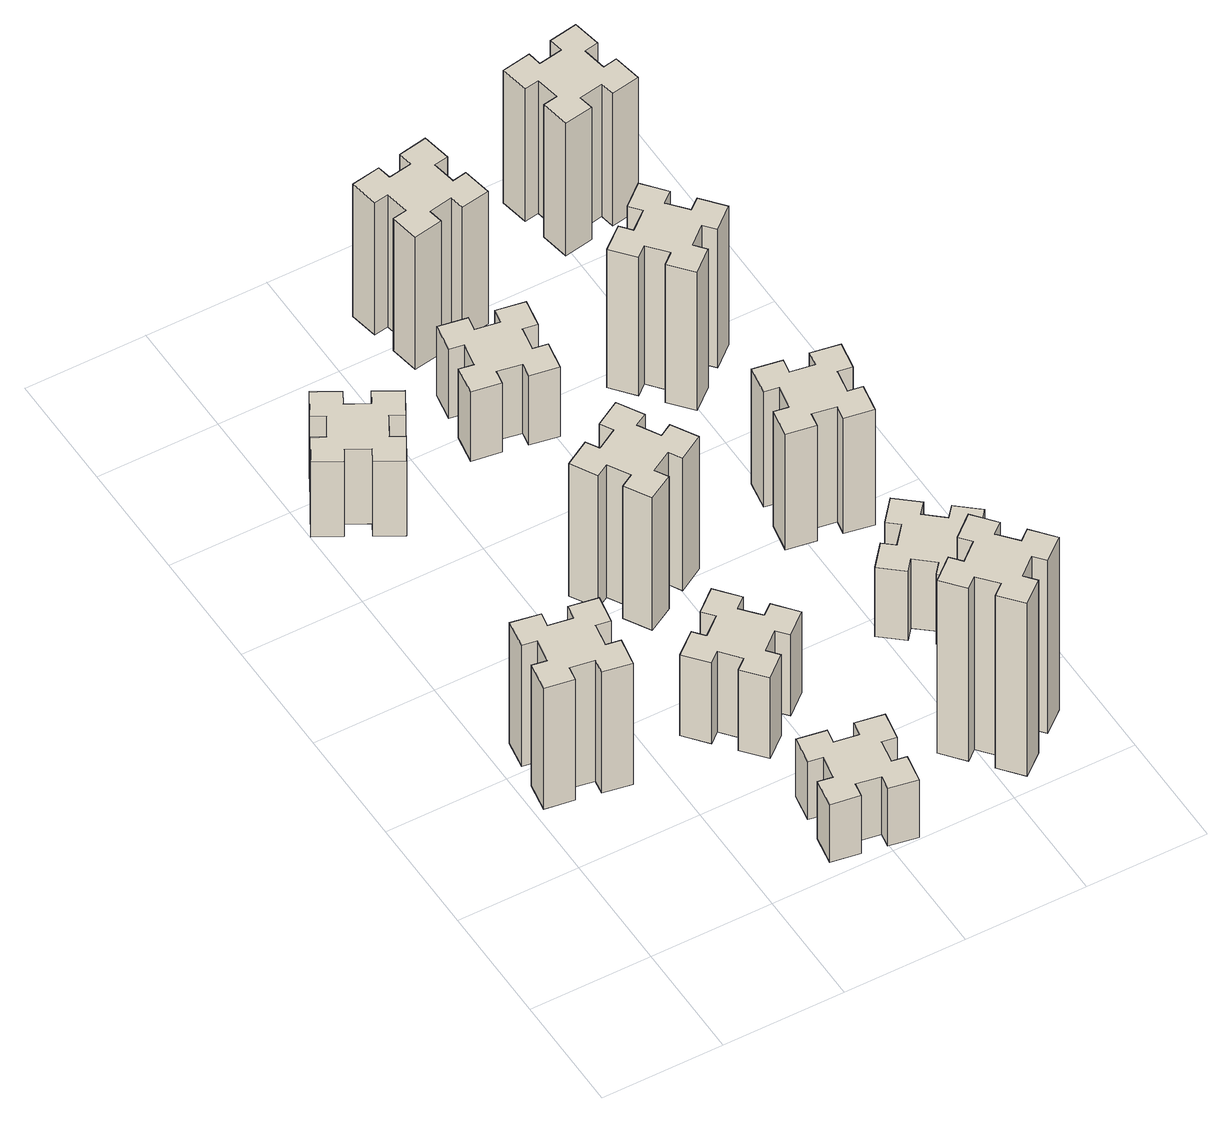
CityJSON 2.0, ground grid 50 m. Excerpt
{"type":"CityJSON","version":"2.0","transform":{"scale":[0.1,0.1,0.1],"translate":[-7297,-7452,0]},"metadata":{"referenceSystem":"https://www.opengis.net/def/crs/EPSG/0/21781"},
"CityObjects":{
"building1":{"type":"Building","attributes":{"class":"1000","function":"1000","usage":"1000","yearOfConstruction":2016,"roofType":"1000","measuredHeight":63,"storeysAboveGround":30,"storeysBelowGround":0},"geometry":[{"type":"Solid","lod":"1","boundaries":[[[[0,1,2,3,4,5,6,7,8,9,10,11,12,13,14,15,16,17,18,19]],[[17,16,20,21]],[[16,15,22,20]],[[15,14,23,22]],[[14,13,24,23]],[[13,12,25,24]],[[12,11,26,25]],[[11,10,27,26]],[[10,9,28,27]],[[9,8,29,28]],[[8,7,30,29]],[[7,6,31,30]],[[6,5,32,31]],[[5,4,33,32]],[[4,3,34,33]],[[3,2,35,34]],[[2,1,36,35]],[[1,0,37,36]],[[0,19,38,37]],[[19,18,39,38]],[[18,17,21,39]],[[24,25,26,27,28,29,30,31,32,33,34,35,36,37,38,39,21,20,22,23]]]]}]},
"building2":{"type":"Building","attributes":{"class":"1000","function":"1000","usage":"1000","yearOfConstruction":2016,"roofType":"1000","measuredHeight":39,"storeysAboveGround":30,"storeysBelowGround":0},"geometry":[{"type":"Solid","lod":"1","boundaries":[[[[40,41,42,43,44,45,46,47,48,49,50,51,52,53,54,55,56,57,58,59]],[[57,56,60,61]],[[56,55,62,60]],[[55,54,63,62]],[[54,53,64,63]],[[53,52,65,64]],[[52,51,66,65]],[[51,50,67,66]],[[50,49,68,67]],[[49,48,69,68]],[[48,47,70,69]],[[47,46,71,70]],[[46,45,72,71]],[[45,44,73,72]],[[44,43,74,73]],[[43,42,75,74]],[[42,41,76,75]],[[41,40,77,76]],[[40,59,78,77]],[[59,58,79,78]],[[58,57,61,79]],[[64,65,66,67,68,69,70,71,72,73,74,75,76,77,78,79,61,60,62,63]]]]}]},
"building3":{"type":"Building","attributes":{"class":"1000","function":"1000","usage":"1000","yearOfConstruction":2016,"roofType":"1000","measuredHeight":30,"storeysAboveGround":30,"storeysBelowGround":0},"geometry":[{"type":"Solid","lod":"1","boundaries":[[[[80,81,82,83,84,85,86,87,88,89,90,91,92,93,94,95,96,97,98,99]],[[97,96,100,101]],[[96,95,102,100]],[[95,94,103,102]],[[94,93,104,103]],[[93,92,105,104]],[[92,91,106,105]],[[91,90,107,106]],[[90,89,108,107]],[[89,88,109,108]],[[88,87,110,109]],[[87,86,111,110]],[[86,85,112,111]],[[85,84,113,112]],[[84,83,114,113]],[[83,82,115,114]],[[82,81,116,115]],[[81,80,117,116]],[[80,99,118,117]],[[99,98,119,118]],[[98,97,101,119]],[[104,105,106,107,108,109,110,111,112,113,114,115,116,117,118,119,101,100,102,103]]]]}]},
"building4":{"type":"Building","attributes":{"class":"1000","function":"1000","usage":"1000","yearOfConstruction":2016,"roofType":"1000","measuredHeight":42,"storeysAboveGround":30,"storeysBelowGround":0},"geometry":[{"type":"Solid","lod":"1","boundaries":[[[[120,121,122,123,124,125,126,127,128,129,130,131,132,133,134,135,136,137,138,139]],[[137,136,140,141]],[[136,135,142,140]],[[135,134,143,142]],[[134,133,144,143]],[[133,132,145,144]],[[132,131,146,145]],[[131,130,147,146]],[[130,129,148,147]],[[129,128,149,148]],[[128,127,150,149]],[[127,126,151,150]],[[126,125,152,151]],[[125,124,153,152]],[[124,123,154,153]],[[123,122,155,154]],[[122,121,156,155]],[[121,120,157,156]],[[120,139,158,157]],[[139,138,159,158]],[[138,137,141,159]],[[144,145,146,147,148,149,150,151,152,153,154,155,156,157,158,159,141,140,142,143]]]]}]},
"building5":{"type":"Building","attributes":{"class":"1000","function":"1000","usage":"1000","yearOfConstruction":2016,"roofType":"1000","measuredHeight":69,"storeysAboveGround":30,"storeysBelowGround":0},"geometry":[{"type":"Solid","lod":"1","boundaries":[[[[160,161,162,163,164,165,166,167,168,169,170,171,172,173,174,175,176,177,178,179]],[[177,176,180,181]],[[176,175,182,180]],[[175,174,183,182]],[[174,173,184,183]],[[173,172,185,184]],[[172,171,186,185]],[[171,170,187,186]],[[170,169,188,187]],[[169,168,189,188]],[[168,167,190,189]],[[167,166,191,190]],[[166,165,192,191]],[[165,164,193,192]],[[164,163,194,193]],[[163,162,195,194]],[[162,161,196,195]],[[161,160,197,196]],[[160,179,198,197]],[[179,178,199,198]],[[178,177,181,199]],[[184,185,186,187,188,189,190,191,192,193,194,195,196,197,198,199,181,180,182,183]]]]}]},
"building6":{"type":"Building","attributes":{"class":"1000","function":"1000","usage":"1000","yearOfConstruction":2016,"roofType":"1000","measuredHeight":36,"storeysAboveGround":30,"storeysBelowGround":0},"geometry":[{"type":"Solid","lod":"1","boundaries":[[[[200,201,202,203,204,205,206,207,208,209,210,211,212,213,214,215,216,217,218,219]],[[217,216,220,221]],[[216,215,222,220]],[[215,214,223,222]],[[214,213,224,223]],[[213,212,225,224]],[[212,211,226,225]],[[211,210,227,226]],[[210,209,228,227]],[[209,208,229,228]],[[208,207,230,229]],[[207,206,231,230]],[[206,205,232,231]],[[205,204,233,232]],[[204,203,234,233]],[[203,202,235,234]],[[202,201,236,235]],[[201,200,237,236]],[[200,219,238,237]],[[219,218,239,238]],[[218,217,221,239]],[[224,225,226,227,228,229,230,231,232,233,234,235,236,237,238,239,221,220,222,223]]]]}]},
"building7":{"type":"Building","attributes":{"class":"1000","function":"1000","usage":"1000","yearOfConstruction":2016,"roofType":"1000","measuredHeight":90,"storeysAboveGround":30,"storeysBelowGround":0},"geometry":[{"type":"Solid","lod":"1","boundaries":[[[[240,241,242,243,244,245,246,247,248,249,250,251,252,253,254,255,256,257,258,259]],[[257,256,260,261]],[[256,255,262,260]],[[255,254,263,262]],[[254,253,264,263]],[[253,252,265,264]],[[252,251,266,265]],[[251,250,267,266]],[[250,249,268,267]],[[249,248,269,268]],[[248,247,270,269]],[[247,246,271,270]],[[246,245,272,271]],[[245,244,273,272]],[[244,243,274,273]],[[243,242,275,274]],[[242,241,276,275]],[[241,240,277,276]],[[240,259,278,277]],[[259,258,279,278]],[[258,257,261,279]],[[264,265,266,267,268,269,270,271,272,273,274,275,276,277,278,279,261,260,262,263]]]]}]},
"building8":{"type":"Building","attributes":{"class":"1000","function":"1000","usage":"1000","yearOfConstruction":2016,"roofType":"1000","measuredHeight":69,"storeysAboveGround":30,"storeysBelowGround":0},"geometry":[{"type":"Solid","lod":"1","boundaries":[[[[280,281,282,283,284,285,286,287,288,289,290,291,292,293,294,295,296,297,298,299]],[[297,296,300,301]],[[296,295,302,300]],[[295,294,303,302]],[[294,293,304,303]],[[293,292,305,304]],[[292,291,306,305]],[[291,290,307,306]],[[290,289,308,307]],[[289,288,309,308]],[[288,287,310,309]],[[287,286,311,310]],[[286,285,312,311]],[[285,284,313,312]],[[284,283,314,313]],[[283,282,315,314]],[[282,281,316,315]],[[281,280,317,316]],[[280,299,318,317]],[[299,298,319,318]],[[298,297,301,319]],[[304,305,306,307,308,309,310,311,312,313,314,315,316,317,318,319,301,300,302,303]]]]}]},
"building9":{"type":"Building","attributes":{"class":"1000","function":"1000","usage":"1000","yearOfConstruction":2016,"roofType":"1000","measuredHeight":36,"storeysAboveGround":30,"storeysBelowGround":0},"geometry":[{"type":"Solid","lod":"1","boundaries":[[[[320,321,322,323,324,325,326,327,328,329,330,331,332,333,334,335,336,337,338,339]],[[337,336,340,341]],[[336,335,342,340]],[[335,334,343,342]],[[334,333,344,343]],[[333,332,345,344]],[[332,331,346,345]],[[331,330,347,346]],[[330,329,348,347]],[[329,328,349,348]],[[328,327,350,349]],[[327,326,351,350]],[[326,325,352,351]],[[325,324,353,352]],[[324,323,354,353]],[[323,322,355,354]],[[322,321,356,355]],[[321,320,357,356]],[[320,339,358,357]],[[339,338,359,358]],[[338,337,341,359]],[[344,345,346,347,348,349,350,351,352,353,354,355,356,357,358,359,341,340,342,343]]]]}]},
"building10":{"type":"Building","attributes":{"class":"1000","function":"1000","usage":"1000","yearOfConstruction":2016,"roofType":"1000","measuredHeight":60,"storeysAboveGround":30,"storeysBelowGround":0},"geometry":[{"type":"Solid","lod":"1","boundaries":[[[[360,361,362,363,364,365,366,367,368,369,370,371,372,373,374,375,376,377,378,379]],[[377,376,380,381]],[[376,375,382,380]],[[375,374,383,382]],[[374,373,384,383]],[[373,372,385,384]],[[372,371,386,385]],[[371,370,387,386]],[[370,369,388,387]],[[369,368,389,388]],[[368,367,390,389]],[[367,366,391,390]],[[366,365,392,391]],[[365,364,393,392]],[[364,363,394,393]],[[363,362,395,394]],[[362,361,396,395]],[[361,360,397,396]],[[360,379,398,397]],[[379,378,399,398]],[[378,377,381,399]],[[384,385,386,387,388,389,390,391,392,393,394,395,396,397,398,399,381,380,382,383]]]]}]},
"building11":{"type":"Building","attributes":{"class":"1000","function":"1000","usage":"1000","yearOfConstruction":2016,"roofType":"1000","measuredHeight":72,"storeysAboveGround":30,"storeysBelowGround":0},"geometry":[{"type":"Solid","lod":"1","boundaries":[[[[400,401,402,403,404,405,406,407,408,409,410,411,412,413,414,415,416,417,418,419]],[[417,416,420,421]],[[416,415,422,420]],[[415,414,423,422]],[[414,413,424,423]],[[413,412,425,424]],[[412,411,426,425]],[[411,410,427,426]],[[410,409,428,427]],[[409,408,429,428]],[[408,407,430,429]],[[407,406,431,430]],[[406,405,432,431]],[[405,404,433,432]],[[404,403,434,433]],[[403,402,435,434]],[[402,401,436,435]],[[401,400,437,436]],[[400,419,438,437]],[[419,418,439,438]],[[418,417,421,439]],[[424,425,426,427,428,429,430,431,432,433,434,435,436,437,438,439,421,420,422,423]]]]}]},
"building12":{"type":"Building","attributes":{"class":"1000","function":"1000","usage":"1000","yearOfConstruction":2016,"roofType":"1000","measuredHeight":69,"storeysAboveGround":30,"storeysBelowGround":0},"geometry":[{"type":"Solid","lod":"1","boundaries":[[[[440,441,442,443,444,445,446,447,448,449,450,451,452,453,454,455,456,457,458,459]],[[457,456,460,461]],[[456,455,462,460]],[[455,454,463,462]],[[454,453,464,463]],[[453,452,465,464]],[[452,451,466,465]],[[451,450,467,466]],[[450,449,468,467]],[[449,448,469,468]],[[448,447,470,469]],[[447,446,471,470]],[[446,445,472,471]],[[445,444,473,472]],[[444,443,474,473]],[[443,442,475,474]],[[442,441,476,475]],[[441,440,477,476]],[[440,459,478,477]],[[459,458,479,478]],[[458,457,461,479]],[[464,465,466,467,468,469,470,471,472,473,474,475,476,477,478,479,461,460,462,463]]]]}]}
},
"vertices":[
[335,877,0],[352,975,0],[411,965,0],[432,1083,0],[314,1104,0],[304,1045,0],[205,1062,0],[216,1121,0],[97,1142,0],[77,1024,0],[136,1014,0],[118,915,0],[59,926,0],[38,807,0],[157,787,0],[167,846,0],[265,828,0],[255,769,0],[373,748,0],[394,867,0],[265,828,630],[255,769,630],[167,846,630],[157,787,630],[38,807,630],[59,926,630],[118,915,630],[136,1014,630],[77,1024,630],[97,1142,630],[216,1121,630],[205,1062,630],[304,1045,630],[314,1104,630],[432,1083,630],[411,965,630],[352,975,630],[335,877,630],[394,867,630],[373,748,630],
[306,2327,0],[356,2414,0],[408,2384,0],[468,2488,0],[364,2548,0],[334,2496,0],[247,2546,0],[277,2598,0],[173,2658,0],[113,2554,0],[165,2524,0],[115,2437,0],[63,2467,0],[3,2363,0],[107,2303,0],[137,2355,0],[224,2305,0],[194,2253,0],[298,2193,0],[358,2297,0],[224,2305,390],[194,2253,390],[137,2355,390],[107,2303,390],[3,2363,390],[63,2467,390],[115,2437,390],[165,2524,390],[113,2554,390],[173,2658,390],[277,2598,390],[247,2546,390],[334,2496,390],[364,2548,390],[468,2488,390],[408,2384,390],[356,2414,390],[306,2327,390],[358,2297,390],[298,2193,390],
[876,274,0],[858,175,0],[799,186,0],[778,67,0],[897,47,0],[907,106,0],[1005,88,0],[995,29,0],[1113,8,0],[1134,127,0],[1075,137,0],[1092,235,0],[1151,225,0],[1172,343,0],[1054,364,0],[1044,305,0],[945,322,0],[956,381,0],[837,402,0],[817,284,0],[945,322,300],[956,381,300],[1044,305,300],[1054,364,300],[1172,343,300],[1151,225,300],[1092,235,300],[1075,137,300],[1134,127,300],[1113,8,300],[995,29,300],[1005,88,300],[907,106,300],[897,47,300],[778,67,300],[799,186,300],[858,175,300],[876,274,300],[817,284,300],[837,402,300],
[908,729,0],[984,793,0],[1023,747,0],[1115,824,0],[1038,916,0],[992,878,0],[927,954,0],[973,993,0],[896,1085,0],[804,1008,0],[843,962,0],[766,897,0],[728,943,0],[636,866,0],[713,774,0],[759,813,0],[823,736,0],[777,698,0],[854,606,0],[946,683,0],[823,736,420],[777,698,420],[759,813,420],[713,774,420],[636,866,420],[728,943,420],[766,897,420],[843,962,420],[804,1008,420],[896,1085,420],[973,993,420],[927,954,420],[992,878,420],[1038,916,420],[1115,824,420],[1023,747,420],[984,793,420],[908,729,420],[946,683,420],[854,606,420],
[755,1574,0],[805,1487,0],[753,1457,0],[813,1353,0],[917,1413,0],[887,1465,0],[974,1515,0],[1004,1463,0],[1108,1523,0],[1048,1627,0],[996,1597,0],[946,1684,0],[998,1714,0],[938,1818,0],[834,1758,0],[864,1706,0],[777,1656,0],[747,1708,0],[643,1648,0],[703,1544,0],[777,1656,690],[747,1708,690],[864,1706,690],[834,1758,690],[938,1818,690],[998,1714,690],[946,1684,690],[996,1597,690],[1048,1627,690],[1108,1523,690],[1004,1463,690],[974,1515,690],[887,1465,690],[917,1413,690],[813,1353,690],[753,1457,690],[805,1487,690],[755,1574,690],[703,1544,690],[643,1648,690],
[944,2625,0],[845,2642,0],[856,2701,0],[737,2722,0],[717,2604,0],[776,2594,0],[758,2495,0],[699,2506,0],[678,2387,0],[797,2367,0],[807,2426,0],[905,2408,0],[895,2349,0],[1013,2328,0],[1034,2447,0],[975,2457,0],[992,2555,0],[1051,2545,0],[1072,2663,0],[954,2684,0],[992,2555,360],[1051,2545,360],[975,2457,360],[1034,2447,360],[1013,2328,360],[895,2349,360],[905,2408,360],[807,2426,360],[797,2367,360],[678,2387,360],[699,2506,360],[758,2495,360],[776,2594,360],[717,2604,360],[737,2722,360],[856,2701,360],[845,2642,360],[944,2625,360],[954,2684,360],[1072,2663,360],
[1648,189,0],[1724,253,0],[1763,207,0],[1855,284,0],[1778,376,0],[1732,338,0],[1667,414,0],[1713,453,0],[1636,545,0],[1544,468,0],[1583,422,0],[1506,357,0],[1468,403,0],[1376,326,0],[1453,234,0],[1499,273,0],[1563,196,0],[1517,158,0],[1594,66,0],[1686,143,0],[1563,196,900],[1517,158,900],[1499,273,900],[1453,234,900],[1376,326,900],[1468,403,900],[1506,357,900],[1583,422,900],[1544,468,900],[1636,545,900],[1713,453,900],[1667,414,900],[1732,338,900],[1778,376,900],[1855,284,900],[1763,207,900],[1724,253,900],[1648,189,900],[1686,143,900],[1594,66,900],
[845,2948,0],[944,2966,0],[954,2907,0],[1072,2927,0],[1051,3046,0],[992,3035,0],[975,3134,0],[1034,3144,0],[1013,3262,0],[895,3241,0],[905,3182,0],[807,3165,0],[797,3224,0],[678,3203,0],[699,3085,0],[758,3095,0],[776,2997,0],[717,2987,0],[737,2868,0],[856,2889,0],[776,2997,690],[717,2987,690],[758,3095,690],[699,3085,690],[678,3203,690],[797,3224,690],[807,3165,690],[905,3182,690],[895,3241,690],[1013,3262,690],[1034,3144,690],[975,3134,690],[992,3035,690],[1051,3046,690],[1072,2927,690],[954,2907,690],[944,2966,690],[845,2948,690],[856,2889,690],[737,2868,690],
[1767,836,0],[1832,913,0],[1878,874,0],[1955,966,0],[1863,1043,0],[1824,997,0],[1748,1062,0],[1786,1108,0],[1694,1185,0],[1617,1093,0],[1663,1054,0],[1599,978,0],[1553,1016,0],[1476,924,0],[1568,847,0],[1606,893,0],[1683,829,0],[1644,783,0],[1736,706,0],[1813,798,0],[1683,829,360],[1644,783,360],[1606,893,360],[1568,847,360],[1476,924,360],[1553,1016,360],[1599,978,360],[1663,1054,360],[1617,1093,360],[1694,1185,360],[1786,1108,360],[1748,1062,360],[1824,997,360],[1863,1043,360],[1955,966,360],[1878,874,360],[1832,913,360],[1767,836,360],[1813,798,360],[1736,706,360],
[1547,1486,0],[1645,1468,0],[1635,1409,0],[1753,1388,0],[1774,1507,0],[1715,1517,0],[1732,1615,0],[1791,1605,0],[1812,1723,0],[1694,1744,0],[1684,1685,0],[1585,1702,0],[1596,1761,0],[1477,1782,0],[1457,1664,0],[1516,1654,0],[1498,1555,0],[1439,1566,0],[1418,1447,0],[1537,1427,0],[1498,1555,600],[1439,1566,600],[1516,1654,600],[1457,1664,600],[1477,1782,600],[1596,1761,600],[1585,1702,600],[1684,1685,600],[1694,1744,600],[1812,1723,600],[1791,1605,600],[1732,1615,600],[1715,1517,600],[1774,1507,600],[1753,1388,600],[1635,1409,600],[1645,1468,600],[1547,1486,600],[1537,1427,600],[1418,1447,600],
[1399,2393,0],[1463,2316,0],[1417,2278,0],[1494,2186,0],[1586,2263,0],[1548,2309,0],[1624,2373,0],[1663,2327,0],[1755,2404,0],[1678,2496,0],[1632,2458,0],[1567,2534,0],[1613,2573,0],[1536,2665,0],[1444,2588,0],[1483,2542,0],[1406,2477,0],[1368,2523,0],[1276,2446,0],[1353,2354,0],[1406,2477,720],[1368,2523,720],[1483,2542,720],[1444,2588,720],[1536,2665,720],[1613,2573,720],[1567,2534,720],[1632,2458,720],[1678,2496,720],[1755,2404,720],[1663,2327,720],[1624,2373,720],[1548,2309,720],[1586,2263,720],[1494,2186,720],[1417,2278,720],[1463,2316,720],[1399,2393,720],[1353,2354,720],[1276,2446,720],
[1498,3295,0],[1516,3197,0],[1457,3187,0],[1477,3068,0],[1596,3089,0],[1585,3148,0],[1684,3166,0],[1694,3107,0],[1812,3127,0],[1791,3246,0],[1732,3235,0],[1715,3334,0],[1774,3344,0],[1753,3462,0],[1635,3441,0],[1645,3382,0],[1547,3365,0],[1537,3424,0],[1418,3403,0],[1439,3285,0],[1547,3365,690],[1537,3424,690],[1645,3382,690],[1635,3441,690],[1753,3462,690],[1774,3344,690],[1715,3334,690],[1732,3235,690],[1791,3246,690],[1812,3127,690],[1694,3107,690],[1684,3166,690],[1585,3148,690],[1596,3089,690],[1477,3068,690],[1457,3187,690],[1516,3197,690],[1498,3295,690],[1439,3285,690],[1418,3403,690]
]}
